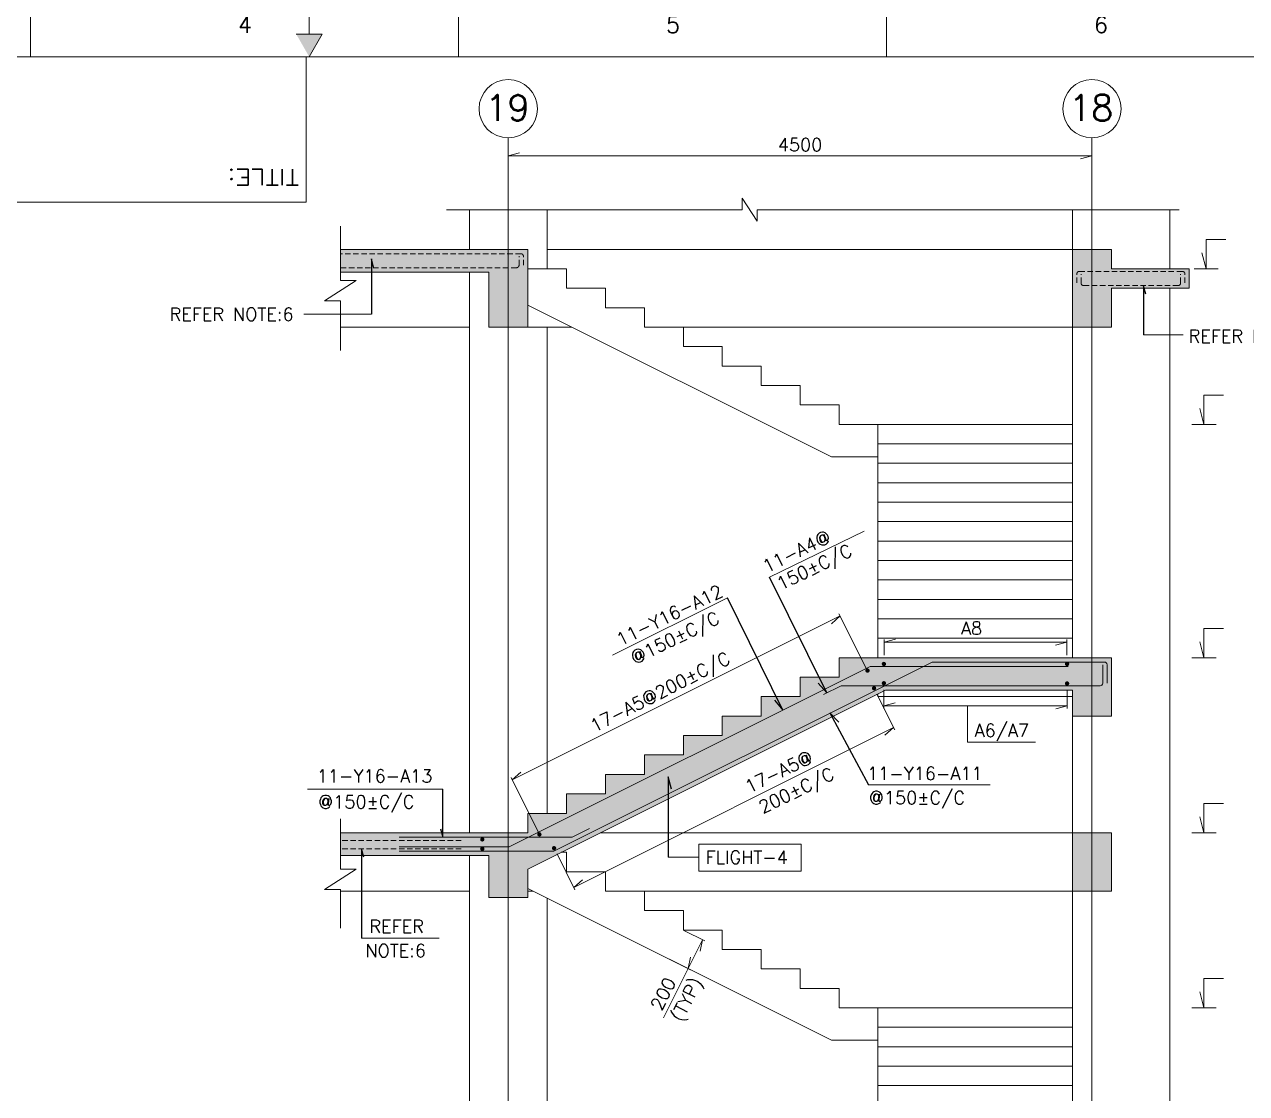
# Model space of a CAD drawing. Header units: millimetres. Extents: x 340192 to 549303, y -616317 to -538642.
# Drawn here: x 415216 to 429349, y -584511 to -572142 of the extents above; entities that cross this region are included whole.
import ezdxf
from ezdxf.enums import TextEntityAlignment as Align
from ezdxf.lldxf.tags import DXFTag

# ---------------------------------------------------------------- set-up
doc = ezdxf.new("R2010")
doc.units = ezdxf.units.MM
doc.header["$LTSCALE"] = 250
doc.header["$MEASUREMENT"] = 0
doc.linetypes.add('( Hidden )', pattern=[0.375, 0.25, -0.125])
doc.layers.get('DEFPOINTS').update_dxf_attribs({"lineweight": 0})
for name, color, linetype, lineweight in [('CV-CB-CIVIL', 70, 'Continuous', 0), ('CV-CB-DIM', 2, 'Continuous', 0), ('CV-CB-GRID', 8, 'CENTER', 5), ('CV-CB-GRID TXT', 6, 'Continuous', 0), ('CV-CB-HATCH', 2, 'Continuous', 0), ('CV-CB-LINE', 2, 'Continuous', 0), ('CV-CB-REINFORCEMENT', 6, 'Continuous', 0), ('CV-CB-SHADE', 25, 'Continuous', 0), ('CV-CB-TEXT', 3, 'Continuous', 0), ('LOGO_1', 7, 'Continuous', 0), ('SECTION', 6, 'Continuous', 0)]:
    doc.layers.add(name, color=color, linetype=linetype, lineweight=lineweight)
doc.styles.add('ROMANS', font='romans.shx')
doc.styles.add('SIMPLEX', font='romans.shx')
tags = doc.linetypes.add('CENTER', pattern=[2, 1.25, -0.25, 0.25, -0.25]).pattern_tags.tags
tags[10:11] = [DXFTag(74, 4), DXFTag(75, 0), DXFTag(340, '0'), DXFTag(46, 1.0), DXFTag(50, 0.0), DXFTag(44, 0.0), DXFTag(45, 0.0)]
tags[8:9] = [DXFTag(74, 4), DXFTag(75, 0), DXFTag(340, '0'), DXFTag(46, 1.0), DXFTag(50, 0.0), DXFTag(44, 0.0), DXFTag(45, 0.0)]
tags[6:7] = [DXFTag(74, 4), DXFTag(75, 0), DXFTag(340, '0'), DXFTag(46, 1.0), DXFTag(50, 0.0), DXFTag(44, 0.0), DXFTag(45, 0.0)]
tags[4:5] = [DXFTag(74, 4), DXFTag(75, 0), DXFTag(340, '0'), DXFTag(46, 1.0), DXFTag(50, 0.0), DXFTag(44, 0.0), DXFTag(45, 0.0)]
doc.dimstyles.new('1.5', dxfattribs={"dimtxt": 150, "dimasz": 0.00045, "dimexe": 30, "dimexo": 7.5, "dimgap": 52.5, "dimtad": 1, "dimdec": 0, "dimlfac": 0.666667, "dimzin": 0, "dimdsep": 46, "dimtxsty": 'ROMANS', "dimblk": 'TICK', "dimcen": 0.09, "dimclrd": 2, "dimclre": 2, "dimclrt": 3, "dimadec": 0, "dimazin": 0, "dimtfac": 1, "dimtdec": 0, "dimtofl": 0, "dimtmove": 0, "dimatfit": 3, "dimfxl": 1, "dimtolj": 1, "dimtzin": 0, "dimlwd": -1, "dimlwe": -1, "dimarcsym": 1})
doc.dimstyles.new('CIVIL', dxfattribs={"dimtxt": 1, "dimasz": 0.0005, "dimexe": 50, "dimexo": 0, "dimgap": 50, "dimtad": 1, "dimdec": 0, "dimlfac": 0.001, "dimzin": 0, "dimdsep": 46, "dimtxsty": 'ROMANS', "dimblk": 'TICK', "dimcen": 0.09, "dimclrd": 2, "dimclre": 2, "dimclrt": 3, "dimadec": 0, "dimazin": 0, "dimtfac": 1, "dimtdec": 0, "dimtofl": 0, "dimtmove": 0, "dimatfit": 3, "dimldrblk": 'TICK', "dimfxl": 1, "dimfrac": 2, "dimtolj": 1, "dimtzin": 0, "dimarcsym": 0})

# ---------------------------------------------------------------- blocks, each defined once
blk = doc.blocks.new('TATA A1')
at = {"layer": 'LOGO_1', "ltscale": 0.023622, "extrusion": (0, 0, -1)}
blk.add_hatch(color=25, dxfattribs=at).paths.add_polyline_path([(-20325000, 43800000), (-20475000, 44062500), (-20175000, 44062500)])
at = {"layer": 'LOGO_1', "color": 2, "linetype": 'Continuous', "ltscale": 0.023622}
for p, q in [((17100000, 44550000), (17100000, 43800000)), ((22050000, 44550000), (22050000, 43800000)), ((27000000, 44550000), (27000000, 43800000))]:
    blk.add_line(p, q, dxfattribs=at)
at = {"layer": 'LOGO_1', "color": 25, "ltscale": 0.023622}
for p, q in [((20325000, 44062500), (20325000, 44340953)), ((20475000, 44062500), (20175000, 44062500)), ((20475000, 44062500), (20325000, 43800000))]:
    blk.add_line(p, q, dxfattribs=at)
at = {"layer": 'LOGO_1', "color": 6, "linetype": 'Continuous', "ltscale": 0.023622}
for p, q in [((62325000, 43800000), (2250000, 43800000)), ((20289104, 43800000), (20289104, 42119100)), ((2250000, 42119100), (20289104, 42119100))]:
    blk.add_line(p, q, dxfattribs=at)
at = {"layer": 'LOGO_1', "color": 4, "style": 'ROMANS'}
for s, p in [('4', (19502250, 44077496)), ('5', (24452250, 44077496)), ('6', (29402250, 44077496))]:
    blk.add_text(s, height=187500, dxfattribs=at).set_placement(p)
at = {"layer": 'LOGO_1', "color": 3, "linetype": 'Continuous', "style": 'SIMPLEX', "width": 1.2}
blk.add_text('TITLE:', height=187500, rotation=180, dxfattribs=at).set_placement((19791968, 42502184), align=Align.CENTER)
blk = doc.blocks.new('TICK')
at = {"color": 3}
blk.add_line((-289777.747, -77645.713), (0, 0), dxfattribs=at)
blk = doc.blocks.new('*D159')
at = {"layer": 'CV-CB-DIM', "color": 2, "transparency": 16777216}
for p, q in [((425075, -579890), (425282, -580304)), ((421568, -582127), (425268, -580277)), ((421375, -581739), (421582, -582154))]:
    blk.add_line(p, q, dxfattribs=at)
at = {"layer": 'DEFPOINTS', "color": 0, "transparency": 16777216}
for p in [(425041, -579823, 465066), (425268, -580277), (421341, -581672)]:
    blk.add_point(p, dxfattribs=at)
at = {"layer": 'CV-CB-DIM', "color": 2, "transparency": 16777216, "xscale": 0.00045, "yscale": 0.00045, "zscale": 0.00045}
for p, rotation in [((425268, -580277), 26.56505117708479), ((421568, -582127), 206.5650511770848)]:
    blk.add_blockref('TICK', p, dxfattribs=dict(at, rotation=rotation))
blk = doc.blocks.new('*D160')
at = {"layer": 'CV-CB-DIM', "color": 2, "transparency": 16777216}
for p, q in [((425155, -579839), (425155, -580056)), ((427274, -579842), (427274, -580056)), ((427274, -580026), (425155, -580026))]:
    blk.add_line(p, q, dxfattribs=at)
at = {"layer": 'DEFPOINTS', "color": 0, "transparency": 16777216}
for p in [(425155, -579764, -465066), (427274, -579767), (425155, -580026)]:
    blk.add_point(p, dxfattribs=at)
at = {"layer": 'CV-CB-DIM', "color": 2, "transparency": 16777216, "xscale": 0.00045, "yscale": 0.00045, "zscale": 0.00045, "rotation": 180}
blk.add_blockref('TICK', (425155, -580026), dxfattribs=at)
at = {"layer": 'CV-CB-DIM', "color": 2, "transparency": 16777216, "xscale": 0.00045, "yscale": 0.00045, "zscale": 0.00045}
blk.add_blockref('TICK', (427274, -580026), dxfattribs=at)
blk = doc.blocks.new('*D178')
at = {"layer": 'CV-CB-HATCH', "color": 2, "transparency": 16777216}
for p, q in [((420811, -574019), (420811, -573632)), ((427561, -573662), (420811, -573662)), ((427561, -574019), (427561, -573632))]:
    blk.add_line(p, q, dxfattribs=at)
at = {"layer": 'DEFPOINTS', "color": 0, "transparency": 16777216}
for p in [(420811, -573662), (420811, -574027), (427561, -574027)]:
    blk.add_point(p, dxfattribs=at)
at = {"layer": 'CV-CB-HATCH', "color": 2, "transparency": 16777216, "xscale": 0.0004500000000000001, "yscale": 0.0004500000000000001, "zscale": 0.0004500000000000001, "rotation": 180}
blk.add_blockref('TICK', (420811, -573662), dxfattribs=at)
at = {"layer": 'CV-CB-HATCH', "color": 2, "transparency": 16777216, "xscale": 0.0004500000000000001, "yscale": 0.0004500000000000001, "zscale": 0.0004500000000000001}
blk.add_blockref('TICK', (427561, -573662), dxfattribs=at)
at = {"layer": 'CV-CB-HATCH', "color": 3, "transparency": 16777216, "insert": (424186, -573534), "char_height": 150, "attachment_point": 5, "style": 'ROMANS'}
blk.add_mtext('\\A1;4500', dxfattribs=at)
blk = doc.blocks.new('*D194')
at = {"layer": 'CV-CB-REINFORCEMENT', "color": 2, "transparency": 16777216}
for p, q in [((420857, -580882), (424649, -578986)), ((424951, -579590), (424635, -578960)), ((421158, -581484), (420844, -580855))]:
    blk.add_line(p, q, dxfattribs=at)
at = {"layer": 'DEFPOINTS', "color": 0, "transparency": 16777216}
for p in [(424649, -578986), (424954, -579596, -465066), (421162, -581491)]:
    blk.add_point(p, dxfattribs=at)
at = {"layer": 'CV-CB-REINFORCEMENT', "color": 2, "transparency": 16777216, "xscale": 0.00045, "yscale": 0.00045, "zscale": 0.00045}
for p, rotation in [((424649, -578986), 26.56505117708479), ((420857, -580882), 206.5650511770848)]:
    blk.add_blockref('TICK', p, dxfattribs=dict(at, rotation=rotation))
blk = doc.blocks.new('*D202')
at = {"layer": 'CV-CB-REINFORCEMENT', "color": 2, "transparency": 16777216}
for p, q in [((425158, -579441), (425158, -579258)), ((427271, -579288), (425158, -579288)), ((427271, -579441), (427271, -579258))]:
    blk.add_line(p, q, dxfattribs=at)
at = {"layer": 'DEFPOINTS', "color": 0, "transparency": 16777216}
for p in [(425158, -579288), (425158, -579516, -1342193), (427271, -579516)]:
    blk.add_point(p, dxfattribs=at)
at = {"layer": 'CV-CB-REINFORCEMENT', "color": 2, "transparency": 16777216, "xscale": 0.00045, "yscale": 0.00045, "zscale": 0.00045, "rotation": 180}
blk.add_blockref('TICK', (425158, -579288), dxfattribs=at)
at = {"layer": 'CV-CB-REINFORCEMENT', "color": 2, "transparency": 16777216, "xscale": 0.00045, "yscale": 0.00045, "zscale": 0.00045}
blk.add_blockref('TICK', (427271, -579288), dxfattribs=at)
blk = doc.blocks.new('*D283')
at = {"layer": 'CV-CB-CIVIL', "color": 2, "transparency": 16777216}
for p, q in [((422843, -582623), (423086, -582744)), ((423059, -582731), (422892, -583066)), ((422675, -582958), (422919, -583080)), ((422892, -583066), (422607, -583635))]:
    blk.add_line(p, q, dxfattribs=at)
at = {"layer": 'DEFPOINTS', "color": 0, "transparency": 16777216}
for p in [(422836, -582619), (422668, -582955, 0), (422892, -583066)]:
    blk.add_point(p, dxfattribs=at)
at = {"layer": 'CV-CB-CIVIL', "color": 2, "transparency": 16777216, "xscale": 0.00045, "yscale": 0.00045, "zscale": 0.00045}
for p, rotation in [((423059, -582731), 63.43494882291006), ((422892, -583066), 243.43494882291)]:
    blk.add_blockref('TICK', p, dxfattribs=dict(at, rotation=rotation))
at = {"layer": 'CV-CB-CIVIL', "color": 3, "transparency": 16777216, "insert": (422603, -583358), "char_height": 150, "attachment_point": 5, "rotation": 63.4349, "style": 'ROMANS'}
blk.add_mtext('\\A1;200', dxfattribs=at)

msp = doc.modelspace()

# ---------------------------------------------------------------- hatches: boundary and pattern name
at = {"layer": 'CV-CB-REINFORCEMENT', "extrusion": (0, 0, -1)}
h = msp.add_hatch(color=256, dxfattribs=at)
edge = h.paths.add_edge_path()
edge.add_arc((-424965.29, -579617.26), 25, 0, 360)
h = msp.add_hatch(color=256, dxfattribs=at)
edge = h.paths.add_edge_path()
edge.add_arc((-425155.08, -579541.11), 25, 0, 360)
h = msp.add_hatch(color=256, dxfattribs=at)
edge = h.paths.add_edge_path()
edge.add_arc((-427273.74, -579541.11), 25, 0, 360)
h = msp.add_hatch(color=256, dxfattribs=at)
edge = h.paths.add_edge_path()
edge.add_arc((-425155.08, -579763.96), 25, 0, 360)
h = msp.add_hatch(color=256, dxfattribs=at)
edge = h.paths.add_edge_path()
edge.add_arc((-425041.13, -579822.62), 25, 0, 360)
h = msp.add_hatch(color=256, dxfattribs=at)
edge = h.paths.add_edge_path()
edge.add_arc((-427273.74, -579767.2), 25, 0, 360)
h = msp.add_hatch(color=256, dxfattribs=at)
edge = h.paths.add_edge_path()
edge.add_arc((-420510.99, -581570.85), 25, 0, 360)
h = msp.add_hatch(color=256, dxfattribs=at)
edge = h.paths.add_edge_path()
edge.add_arc((-421171.31, -581513.11), 25, 0, 360)
h = msp.add_hatch(color=256, dxfattribs=at)
edge = h.paths.add_edge_path()
edge.add_arc((-420510.99, -581680.29), 25, 0, 360)
h = msp.add_hatch(color=256, dxfattribs=at)
edge = h.paths.add_edge_path()
edge.add_arc((-421341.28, -581672.4), 25, 0, 360)
at = {"layer": 'CV-CB-SHADE', "ltscale": 1.5, "extrusion": (1.03306e-12, 2.48546e-22, -1)}
msp.add_hatch(color=256, dxfattribs=at).paths.add_polyline_path([(-421035.99, -575644.28), (-421035.99, -574744.28), (-418872.35, -574744.28), (-418872.35, -575006.61), (-420585.99, -575006.61), (-420585.99, -575644.28)])
at = {"layer": 'CV-CB-SHADE', "ltscale": 1.5, "extrusion": (0, 0, -1)}
msp.add_hatch(color=256, dxfattribs=at).paths.add_polyline_path([(-427785.99, -575644.28), (-427785.99, -575194.28), (-428685.99, -575194.28), (-428685.99, -574969.28), (-427785.99, -574969.28), (-427785.99, -574744.28), (-427335.99, -574744.28), (-427335.99, -575644.28)])
at = {"layer": 'CV-CB-SHADE', "ltscale": 1.5, "extrusion": (-3.4719e-13, 1.51574e-12, -1)}
msp.add_hatch(color=256, dxfattribs=at).paths.add_polyline_path([(-421035.99, -582244.28), (-421035.99, -581913.54), (-425174.52, -579844.28), (-427335.99, -579844.28), (-427335.99, -580144.28), (-427785.99, -580144.28), (-427785.99, -579469.28), (-424635.99, -579469.28), (-424635.99, -579694.28), (-424185.99, -579694.28), (-424185.99, -579919.28), (-423735.99, -579919.28), (-423735.99, -580144.28), (-423285.99, -580144.28), (-423285.99, -580369.28), (-422835.99, -580369.28), (-422835.99, -580594.28), (-422385.99, -580594.28), (-422385.99, -580819.28), (-421935.99, -580819.28), (-421935.99, -581044.28), (-421485.99, -581044.28), (-421485.99, -581269.28), (-421035.99, -581269.28), (-421035.99, -581494.28), (-418872.35, -581494.28), (-418872.35, -581756.78), (-420585.99, -581756.78), (-420585.99, -582244.28)])
at = {"layer": 'CV-CB-SHADE', "ltscale": 1.5}
msp.add_hatch(color=256, dxfattribs=at).paths.add_polyline_path([(427335.99, -582169.28), (427335.99, -581494.28), (427785.99, -581494.28), (427785.99, -582169.28)])

# ---------------------------------------------------------------- linework, layer by layer
at = {"layer": 'CV-CB-CIVIL', "ltscale": 1.5}
for p, q in [((420360.99, -574288.29, -1860265.17), (420360.99, -574744.28, -1860265.17)), ((421260.99, -574288.29, -1860265.17), (421260.99, -574969.28, -1860265.17)), ((427335.99, -574288.29, -1860265.17), (427335.99, -579469.28, -1860265.17)), ((428460.99, -574288.29, -1860265.17), (428460.99, -574969.28, -1860265.17)), ((421035.99, -574744.28, -1860265.17), (418872.35, -574744.28, -1860265.17)), ((421260.99, -574744.28, -1860265.17), (427335.99, -574744.28, -1860265.17)), ((427335.99, -574744.28, -1928939.11), (427785.99, -574744.28, -1928939.11)), ((427785.99, -574744.28, -1725472.61), (427785.99, -574969.28, -1717167.85)), ((420585.99, -575006.78, -1860265.17), (418872.35, -575006.78, -1860265.17)), ((420360.99, -575006.61, -1860265.17), (420360.99, -581494.28, -1860265.17)), ((427785.99, -574969.28, -1928939.11), (428685.99, -574969.28, -1928939.11)), ((428685.99, -574969.28, -1928939.11), (428685.99, -575194.28, -1928939.11)), ((427785.99, -575194.28, -1928939.11), (428685.99, -575194.28, -1928939.11)), ((427785.99, -575194.28, -1860265.17), (427785.99, -575644.28, -1860265.17)), ((428460.99, -575194.28, -1860265.17), (428460.99, -590112.39, -1860265.17)), ((421035.99, -575388.54, -1860265.17), (424547.47, -577144.28, -1860265.17)), ((420360.99, -575644.28, -1860265.17), (418872.35, -575644.28, -1860265.17)), ((421547.47, -575644.28, -1860265.17), (420585.99, -575644.28, -1860265.17)), ((421260.99, -575644.28, -1860265.17), (421260.99, -581269.28, -1860265.17)), ((422385.99, -575644.28, -1860265.17), (427335.99, -575644.28, -1860265.17)), ((427785.99, -575644.28, -1928939.11), (427335.99, -575644.28, -1928939.11)), ((424635.99, -576769.28, -1860265.17), (427335.99, -576769.28, -1860265.17)), ((425083.13, -576769.28, -1860265.17), (425083.13, -579469.28, -1860265.17)), ((425083.13, -576994.28, -1860265.17), (427335.99, -576994.28, -1860265.17)), ((424547.47, -577144.28, -1860265.17), (425085.99, -577144.28, -1860265.17)), ((425083.13, -577219.28, -1860265.17), (427335.99, -577219.28, -1860265.17)), ((425083.13, -577444.28, -1860265.17), (427335.99, -577444.28, -1860265.17)), ((425083.13, -577669.28, -1860265.17), (427335.99, -577669.28, -1860265.17)), ((425083.13, -577894.28, -1860265.17), (427335.99, -577894.28, -1860265.17)), ((425083.13, -578119.28, -1860265.17), (427335.99, -578119.28, -1860265.17)), ((425083.13, -578344.28, -1860265.17), (427335.99, -578344.28, -1860265.17)), ((425083.13, -578569.28, -1860265.17), (427335.99, -578569.28, -1860265.17)), ((425083.13, -578794.28, -1860265.17), (427335.99, -578794.28, -1860265.17)), ((425083.13, -579019.28, -1860265.17), (427335.99, -579019.28, -1860265.17)), ((425083.13, -579244.28, -1860265.17), (427335.99, -579244.28, -1860265.17)), ((424635.99, -579469.28, -1860265.17), (427785.99, -579469.28, -1860265.17)), ((427785.99, -579469.28, -1860265.17), (427785.99, -580144.28, -1860265.17)), ((421035.99, -581913.54, -1860265.17), (425174.52, -579844.28, -1860265.17)), ((425174.52, -579844.28, -1860265.17), (427335.99, -579844.28, -1860265.17)), ((427335.99, -579844.28, -1860265.17), (427335.99, -586219.28, -1860265.17)), ((425085.99, -579919.28, -1860265.17), (425085.99, -579888.54, -1860265.17)), ((425085.99, -579919.28, -1860265.17), (427335.99, -579919.28, -1860265.17)), ((427335.99, -580144.28, -1860265.17), (427785.99, -580144.28, -1860265.17)), ((421035.99, -581494.28, -1860265.17), (418872.35, -581494.28, -1860265.17)), ((421874.52, -581494.28, -1860265.17), (427785.99, -581494.28, -1860265.17)), ((427785.99, -581494.28, -1860265.17), (427785.99, -582169.28, -1860265.17)), ((420585.99, -581756.78, -1860265.17), (418871.52, -581756.78, -1860265.17)), ((420360.99, -581756.78, -1860265.17), (420360.99, -588244.28, -1860265.17)), ((421035.99, -582138.54, -1860265.17), (424547.47, -583894.28, -1860265.17)), ((420360.99, -582169.28, -1860265.17), (418872.35, -582169.28, -1860265.17)), ((421035.99, -582244.28, -1860265.17), (420585.99, -582244.28, -1860265.17)), ((421035.99, -582169.28, -1860265.17), (421097.47, -582169.28, -1860265.17)), ((421260.99, -582251.04, -1860265.17), (421260.99, -588019.28, -1860265.17)), ((422371.75, -582169.28, -1860265.17), (427335.99, -582169.28, -1860265.17)), ((427335.99, -582169.28, -1860265.17), (427785.99, -582169.28, -1860265.17)), ((424635.99, -583519.28, -1860265.17), (427335.99, -583519.28, -1860265.17)), ((425085.99, -583519.28, -1860265.17), (425085.99, -586219.28, -1860265.17)), ((425085.99, -583744.28, -1860265.17), (427335.99, -583744.28, -1860265.17)), ((424547.47, -583894.28, -1860265.17), (425085.99, -583894.28, -1860265.17)), ((425085.99, -583969.28, -1860265.17), (427335.99, -583969.28, -1860265.17)), ((425085.99, -584194.28, -1860265.17), (427335.99, -584194.28, -1860265.17)), ((425085.99, -584419.28, -1860265.17), (427335.99, -584419.28, -1860265.17))]:
    msp.add_line(p, q, dxfattribs=at)
at = {"layer": 'CV-CB-CIVIL'}
for p, q in [((421035.99, -575644.28, -1860265.17), (421035.99, -574744.28, -1860265.17)), ((420585.99, -575644.28, -1860265.17), (420585.99, -575006.61, -1860265.17)), ((420585.99, -582244.28, -1860265.17), (420585.99, -581756.78, -1860265.17)), ((421035.99, -582138.54, -1860265.17), (421035.99, -581913.54, -1860265.17)), ((421035.99, -582244.28, -1860265.17), (421035.99, -582138.54, -1860265.17))]:
    msp.add_line(p, q, dxfattribs=at)
at = {"layer": 'CV-CB-CIVIL', "color": 2, "ltscale": 0.632812}
for p, q in [((419052.86, -575103, -1860265.17), (418686, -575339.43, -1860265.17)), ((418872.35, -575103, -1860265.17), (419052.86, -575103, -1860265.17)), ((418686, -575339.43, -1860265.17), (418872.35, -575339.43, -1860265.17)), ((419052.02, -581913.79, -1860265.17), (418685.16, -582150.22, -1860265.17)), ((418871.52, -581913.79, -1860265.17), (419052.02, -581913.79, -1860265.17)), ((418685.16, -582150.22, -1860265.17), (418871.52, -582150.22, -1860265.17))]:
    msp.add_line(p, q, dxfattribs=at)
at = {"layer": 'CV-CB-CIVIL', "color": 2, "ltscale": 0.632812, "elevation": -1860265.17, "flags": 128}
for points in [[(418872.35, -574475.14), (418872.35, -575103)], [(418872.35, -575339.43), (418872.35, -575914.95)], [(418871.52, -581334.7), (418871.52, -581913.79)], [(418871.52, -582150.22), (418871.52, -582598.51)]]:
    msp.add_lwpolyline(points, dxfattribs=at)
at = {"layer": 'CV-CB-CIVIL', "ltscale": 1.5, "flags": 128}
for points, elevation in [([(424635.99, -576769.28), (424635.99, -576544.28), (424185.99, -576544.28), (424185.99, -576319.28), (423735.99, -576319.28), (423735.99, -576094.28), (423285.99, -576094.28), (423285.99, -575869.28), (422835.99, -575869.28), (422835.99, -575644.28), (422385.99, -575644.28), (422385.99, -575419.28), (421935.99, -575419.28), (421935.99, -575194.28), (421485.99, -575194.28), (421485.99, -574969.28), (421035.99, -574969.28), (421035.99, -574744.28)], -1860265.17), ([(421035.99, -581494.28), (421035.99, -581269.28), (421485.99, -581269.28), (421485.99, -581044.28), (421935.99, -581044.28), (421935.99, -580819.28), (422385.99, -580819.28), (422385.99, -580594.28), (422835.99, -580594.28), (422835.99, -580369.28), (423285.99, -580369.28), (423285.99, -580144.28), (423735.99, -580144.28), (423735.99, -579919.28), (424185.99, -579919.28), (424185.99, -579694.28), (424635.99, -579694.28), (424635.99, -579469.28)], -1860265.17), ([(421035.99, -581494.28), (421035.99, -581269.28), (421485.99, -581269.28), (421485.99, -581044.28), (421935.99, -581044.28), (421935.99, -580819.28), (422385.99, -580819.28), (422385.99, -580594.28), (422835.99, -580594.28), (422835.99, -580369.28), (423285.99, -580369.28), (423285.99, -580144.28), (423735.99, -580144.28), (423735.99, -579919.28), (424185.99, -579919.28), (424185.99, -579694.28), (424635.99, -579694.28), (424635.99, -579469.28)], -1395198.88), ([(424635.99, -583519.28), (424635.99, -583294.28), (424185.99, -583294.28), (424185.99, -583069.28), (423735.99, -583069.28), (423735.99, -582844.28), (423285.99, -582844.28), (423285.99, -582619.28), (422835.99, -582619.28), (422835.99, -582394.28), (422385.99, -582394.28), (422385.99, -582169.28), (421935.99, -582169.28), (421935.99, -581944.28), (421485.99, -581944.28), (421485.99, -581719.28), (421424.52, -581719.28)], -1860265.17)]:
    msp.add_lwpolyline(points, dxfattribs=dict(at, elevation=elevation))
at = {"layer": 'CV-CB-DIM', "color": 2, "ltscale": 1}
for p, q in [((419227.77, -575493.91, -523198.29), (418446.05, -575493.72, -523198.29)), ((428158.89, -575732.79, -523198.29), (428616.44, -575732.79, -523198.29)), ((420054.82, -580990.45, -1860265.17), (418488, -580990.45, -1860265.17))]:
    msp.add_line(p, q, dxfattribs=at)
at = {"layer": 'CV-CB-DIM', "color": 2}
for p, q in [((423833.33, -578538.69, -1395198.88), (424925.23, -578004.96, -1395198.88)), ((423345.71, -578777.05, -1395198.88), (422018.42, -579440.7, -1395198.88))]:
    msp.add_line(p, q, dxfattribs=at)
at = {"layer": 'CV-CB-DIM'}
msp.add_line((420011.81, -582712.57, -1860265.17), (419113.71, -582712.57, -1860265.17), dxfattribs=at)
at = {"layer": 'CV-CB-GRID', "ltscale": 1.5}
for p, q in [((420810.99, -573455.08, -1860265.17), (420810.99, -590312.39, -1860265.17)), ((427560.99, -590312.39, -1860265.17), (427560.99, -573455.08, -1860265.17))]:
    msp.add_line(p, q, dxfattribs=at)
at = {"layer": 'CV-CB-GRID TXT', "color": 6, "ltscale": 0.001125}
for centre in [(420810.99, -573117.58, -1860265.17), (427560.99, -573117.58, -1860265.17)]:
    msp.add_circle(centre, 337.5, dxfattribs=at)
at = {"layer": 'CV-CB-HATCH', "color": 2}
for p, q in [((426384.36, -580941.19, -523198.24), (424976.57, -580941.19, -1395198.88)), ((423015, -581777.28, -523198.24), (422659.39, -581777.28, -1395198.88))]:
    msp.add_line(p, q, dxfattribs=at)
at = {"layer": 'CV-CB-LINE', "ltscale": 0.457207}
for p, q in [((423688.2, -574417.89, -1860265.17), (423517.37, -574152.83, -1860265.17)), ((423517.37, -574152.83, -1860265.17), (423517.37, -574288.29, -1860265.17)), ((423688.2, -574288.29, -1860265.17), (423688.2, -574417.89, -1860265.17))]:
    msp.add_line(p, q, dxfattribs=at)
at = {"layer": 'CV-CB-LINE', "ltscale": 0.632812, "elevation": -1860265.17, "flags": 128}
for points in [[(423517.37, -574288.29), (420096.71, -574288.29)], [(428570.44, -574288.29), (423688.2, -574288.29)]]:
    msp.add_lwpolyline(points, dxfattribs=at)
at = {"layer": 'CV-CB-REINFORCEMENT', "linetype": '( Hidden )'}
for p, q in [((420955.99, -574794.28, -1860265.17), (418872.35, -574794.28, -1860265.17)), ((420935.99, -574926.78, -1860265.17), (420935.99, -574824.28, -1860265.17)), ((420985.99, -574926.78, -1860265.17), (420985.99, -574824.28, -1860265.17)), ((420905.99, -574956.78, -1860265.17), (418872.35, -574956.78, -1860265.17)), ((427385.99, -575131.78, -1860265.17), (427385.99, -575029.28, -1860265.17)), ((427415.99, -574999.28, -1860265.17), (428605.99, -574999.28, -1860265.17)), ((427435.99, -575134.28, -1860265.17), (427435.99, -575031.78, -1860265.17)), ((428585.99, -575134.28, -1860265.17), (428585.99, -575031.78, -1860265.17)), ((428635.99, -575131.78, -1860265.17), (428635.99, -575029.28, -1860265.17)), ((427465.99, -575164.28, -1860265.17), (428555.99, -575164.28, -1860265.17))]:
    msp.add_line(p, q, dxfattribs=at)
at = {"layer": 'CV-CB-REINFORCEMENT'}
for p, q in [((420822.8, -581656.78, -1860265.17), (424997.8, -579569.28, -1860265.17)), ((421337.72, -581706.78, -1860265.17), (425712.72, -579519.28, -1860265.17)), ((424997.8, -579569.28, -1860265.17), (427285.99, -579569.28, -1860265.17)), ((425712.72, -579519.28, -1860265.17), (427705.99, -579519.28, -1860265.17)), ((427685.99, -579549.28, -1860265.17), (427685.99, -579764.28, -1860265.17)), ((427735.99, -579549.28, -1860265.17), (427735.99, -579764.28, -1860265.17)), ((424659.6, -579794.28, -1860265.17), (424458.36, -579894.9, -1860265.17)), ((424659.6, -579794.28, -1860265.17), (427655.99, -579794.28, -1860265.17)), ((421550.91, -581544.28, -1860265.17), (419548.49, -581544.28, -1860265.17)), ((421752.15, -581443.66, -1860265.17), (421550.91, -581544.28, -1860265.17)), ((420822.8, -581656.78, -1860265.17), (419548.49, -581656.78, -1860265.17)), ((421337.72, -581706.78, -1860265.17), (419548.49, -581706.78, -1860265.17))]:
    msp.add_line(p, q, dxfattribs=at)
at = {"layer": 'CV-CB-REINFORCEMENT', "color": 2}
for p, q in [((426123.41, -580025.64, -53006.25), (426123.41, -580444.04, -53006.25)), ((426123.41, -580444.04, -53006.25), (426909.62, -580444.04, -53006.25))]:
    msp.add_line(p, q, dxfattribs=at)
at = {"layer": 'CV-CB-REINFORCEMENT', "color": 1, "linetype": '( Hidden )'}
for p, q in [((420266.4, -581582.2, -1860265.17), (418871.52, -581582.2, -1860265.17)), ((420266.4, -581680.45, -1860265.17), (418871.52, -581680.45, -1860265.17))]:
    msp.add_line(p, q, dxfattribs=at)
at = {"layer": 'CV-CB-REINFORCEMENT', "linetype": '( Hidden )'}
for centre, start, end in [((420905.99, -574926.78, -1860265.17), 270, 0), ((420955.99, -574824.28, -1860265.17), 0, 90), ((428605.99, -575029.28, -1860265.17), 0, 90), ((428555.99, -575134.28, -1860265.17), 270, 0)]:
    msp.add_arc(centre, 30, start, end, dxfattribs=at)
at = {"layer": 'CV-CB-REINFORCEMENT', "linetype": '( Hidden )', "extrusion": (0, 0, -1)}
for centre, start, end in [((-427415.99, -575029.28, 1860265.17), 0, 90), ((-427465.99, -575134.28, 1860265.17), 270, 0)]:
    msp.add_arc(centre, 30, start, end, dxfattribs=at)
at = {"layer": 'CV-CB-REINFORCEMENT'}
for centre, start, end in [((427705.99, -579549.28, -1860265.17), 0, 90), ((427655.99, -579764.28, -1860265.17), 270, 0)]:
    msp.add_arc(centre, 30, start, end, dxfattribs=at)
at = {"layer": 'CV-CB-TEXT', "color": 2, "ltscale": 0.75}
msp.add_3dface([(423015, -581624.51, -523198.24), (424198.62, -581624.51, -523198.24), (424198.62, -581937.69, -523198.24), (423015, -581937.69, -523198.24)], dxfattribs=at)
at = {"layer": 'SECTION', "color": 2, "ltscale": 0.00028125}
for p, q in [((428741.34, -574969.28, -1860265.17), (429022.59, -574969.28, -1860265.17)), ((428715.85, -576769.28, -1860265.17), (428997.1, -576769.28, -1860265.17)), ((428715.85, -579469.28, -1860265.17), (428997.1, -579469.28, -1860265.17)), ((428715.85, -581494.28, -1860265.17), (428997.1, -581494.28, -1860265.17)), ((428715.85, -583519.28, -1860265.17), (428997.1, -583519.28, -1860265.17))]:
    msp.add_line(p, q, dxfattribs=at)
at = {"layer": 'SECTION', "lineweight": 0, "ltscale": 0.000675, "elevation": -1860265.17, "flags": 128}
for points in [[(429109.78, -574631.36), (428881.97, -574631.36), (428881.97, -574969.28), (428832.83, -574785.91)], [(429084.29, -576431.36), (428856.47, -576431.36), (428856.47, -576769.28), (428807.34, -576585.91)], [(429084.29, -579131.36), (428856.47, -579131.36), (428856.47, -579469.28), (428807.34, -579285.91)], [(429084.29, -581156.36), (428856.47, -581156.36), (428856.47, -581494.28), (428807.34, -581310.91)], [(429084.29, -583181.36), (428856.47, -583181.36), (428856.47, -583519.28), (428807.34, -583335.91)]]:
    msp.add_lwpolyline(points, dxfattribs=at)

# ---------------------------------------------------------------- block references
at = {"layer": 'CV-CB-TEXT', "color": 1, "linetype": 'Continuous', "ltscale": 0.001, "xscale": 0.00099999997475, "yscale": 0.00099999997475, "zscale": 0.00099999997475}
msp.add_blockref('TATA A1', (398184.52, -616317.07, -232618.36), dxfattribs=at)

# ---------------------------------------------------------------- texts
at = {"layer": 'CV-CB-GRID TXT', "color": 6, "style": 'ROMANS'}
for s, p in [('19', (420802.29, -573106.82, -1860265.17)), ('18', (427552.29, -573106.82, -1860265.17))]:
    msp.add_text(s, height=300, dxfattribs=at).set_placement(p, align=Align.MIDDLE_CENTER)
at = {"layer": 'CV-CB-TEXT', "lineweight": 0, "style": 'ROMANS'}
for s, p in [('11-A4@', (423735.43, -578354.67, -1395194.38)), ('150%%pC/C', (423895.01, -578558.19, -1395194.38))]:
    msp.add_text(s, height=150, rotation=26, dxfattribs=at).set_placement(p, align=Align.TOP_LEFT)
for s, p in [('11-Y16-A12', (423242.76, -578616.19, -1395194.38)), ('@150%%pC/C', (423205.31, -578928.31, -1395194.38))]:
    msp.add_text(s, height=150, rotation=26, dxfattribs=at).set_placement(p, align=Align.TOP_RIGHT)
for s, p in [('A8', (426047.73, -579202.05, -750605.7)), ('A6/A7', (426203.95, -580384.88, -285539.4)), ('11-Y16-A11', (424959.77, -580882.63, -285539.4)), ('@150%%pC/C', (424982.22, -581163.4, -285539.4)), ('REFER', (419205.38, -582651.56, -285539.4)), ('NOTE:6', (419158.55, -582932.8, -285539.4))]:
    msp.add_text(s, height=150, dxfattribs=at).set_placement(p)
for s, rotation, p in [('17-A5@200%%pC/C', 27, (423394.18, -579527.44, -517606.89)), ('17-A5@', 26, (424352.19, -580670.94, -517606.89)), ('200%%pC/C', 26, (424597.16, -580865.08, -517606.89)), ('(TYP)', 63, (423059.07, -583215.71, -1860260.67))]:
    msp.add_text(s, height=150, rotation=rotation, dxfattribs=at).set_placement(p, align=Align.RIGHT)
at = {"layer": 'CV-CB-TEXT', "color": 4, "lineweight": 0, "style": 'ROMANS'}
msp.add_text('FLIGHT-4', height=150, dxfattribs=at).set_placement((423093.17, -581851.81, -523198.24))
at = {"layer": 'CV-CB-TEXT', "lineweight": 0, "char_height": 150, "line_spacing_factor": 1.2, "style": 'ROMANS'}
for s, insert, attachment_point in [('REFER NOTE:6', (418328.21, -575420.57, -523198.29), 3), ('REFER NOTE:6', (428678.39, -575673.93, -523198.29), 1), ('11-Y16-A13', (419933.62, -580762.54, -1860265.17), 3), ('@150%%pC/C', (419725.3, -581061.36, -1860265.17), 3)]:
    msp.add_mtext(s, dxfattribs=dict(at, insert=insert, attachment_point=attachment_point))

# ---------------------------------------------------------------- dimensions: what is measured, and where the dimension line sits
at = {"layer": 'CV-CB-CIVIL', "color": 2}
dim = msp.add_linear_dim(base=(422891.73, -583066.41, -1860265.17), p1=(422835.99, -582619.28, -1860265.17), p2=(422668.29, -582954.69, -1860265.17), angle=243.434949, text='200', dimstyle='1.5', dxfattribs=at)
dim.commit()
dim.dimension.update_dxf_attribs({"geometry": '*D283', "text_midpoint": (422717.22, -583415.41, -1860265.17), "dimtype": 160})
at = {"layer": 'CV-CB-DIM', "color": 2}
for base, p1, p2, angle, picture, middle in [((425268.27, -580276.91, -518072.55), (421341.28, -581672.4, -518072.55), (425041.13, -579822.62, -53006.25), 26.565051, '*D159', (423418.38, -581201.85, -518072.55)), ((425155.08, -580025.64, -53006.25), (427273.74, -579767.2, -53006.25), (425155.08, -579763.96, -518072.55), 180, '*D160', (426214.41, -580025.64, -53006.25))]:
    dim = msp.add_linear_dim(base=base, p1=p1, p2=p2, angle=angle, text=' ', dimstyle='1.5', override={"dimexo": 75, "dimcen": 0.09}, dxfattribs=at)
    dim.commit()
    dim.dimension.update_dxf_attribs({"geometry": picture, "text_midpoint": middle})
at = {"layer": 'CV-CB-HATCH', "color": 2}
dim = msp.add_linear_dim(base=(420810.99, -573661.73, -1860265.17), p1=(427560.99, -574026.94, -1860265.17), p2=(420810.99, -574026.94, -1860265.17), angle=180, dimstyle='1.5', override={"dimtxt": 150, "dimasz": 0.00045, "dimexe": 30, "dimexo": 7.5, "dimgap": 52.5, "dimcen": 0.09, "dimdle": 50}, dxfattribs=at)
dim.commit()
dim.dimension.update_dxf_attribs({"geometry": '*D178', "text_midpoint": (424185.99, -573534.23, -1860265.17)})
at = {"layer": 'CV-CB-REINFORCEMENT', "color": 2}
for base, p1, p2, angle, override, picture, middle in [((424648.91, -578986.4, -53006.25), (421161.66, -581490.76, -53006.25), (424953.93, -579596.43, -518072.55), 26.565051, {"dimexo": 7.5, "dimcen": 0.09}, '*D194', (422753.14, -579934.29, -53006.25)), ((425158.13, -579287.55, -518072.55), (427270.87, -579516.11, -518072.55), (425158.13, -579516.11, -1860265.17), 180, {"dimexo": 75, "dimcen": 0.09}, '*D202', (426214.5, -579287.55, -518072.55))]:
    dim = msp.add_linear_dim(base=base, p1=p1, p2=p2, angle=angle, text=' ', dimstyle='1.5', override=override, dxfattribs=at)
    dim.commit()
    dim.dimension.update_dxf_attribs({"geometry": picture, "text_midpoint": middle})

# ---------------------------------------------------------------- leaders
at = {"layer": 'CV-CB-DIM', "color": 2}
for points in [[(419227.77, -574852.97, -523198.29), (419227.77, -575493.91, -523198.29)], [(428158.89, -575165.28, -523198.29), (428158.89, -575732.79, -523198.29)], [(420054.82, -581544.28, -1860265.17), (420054.82, -580990.45, -1860265.17)], [(419113.71, -581680.45, -1860265.17), (419113.71, -582712.57, -1860265.17)]]:
    msp.add_leader(points, dimstyle='CIVIL', override={"dimtxt": 0.666667, "dimasz": 0.000333333, "dimgap": 33.333335, "dimclrd": 0}, dxfattribs=at)
at = {"layer": 'CV-CB-HATCH', "color": 2}
for points in [[(424495.02, -579876.57, -1395198.88), (423833.33, -578538.69, -1395198.88)], [(423987.97, -580074.2, -1395198.88), (423345.71, -578777.05, -1395198.88)], [(424530.62, -580106.13, -1395198.88), (424976.57, -580941.19, -1395198.88)], [(422659.39, -580845.62, -1395198.88), (422659.39, -581777.28, -1395198.88)]]:
    msp.add_leader(points, dimstyle='CIVIL', override={"dimclrd": 0}, dxfattribs=at)

doc.saveas('drawing.dxf')
